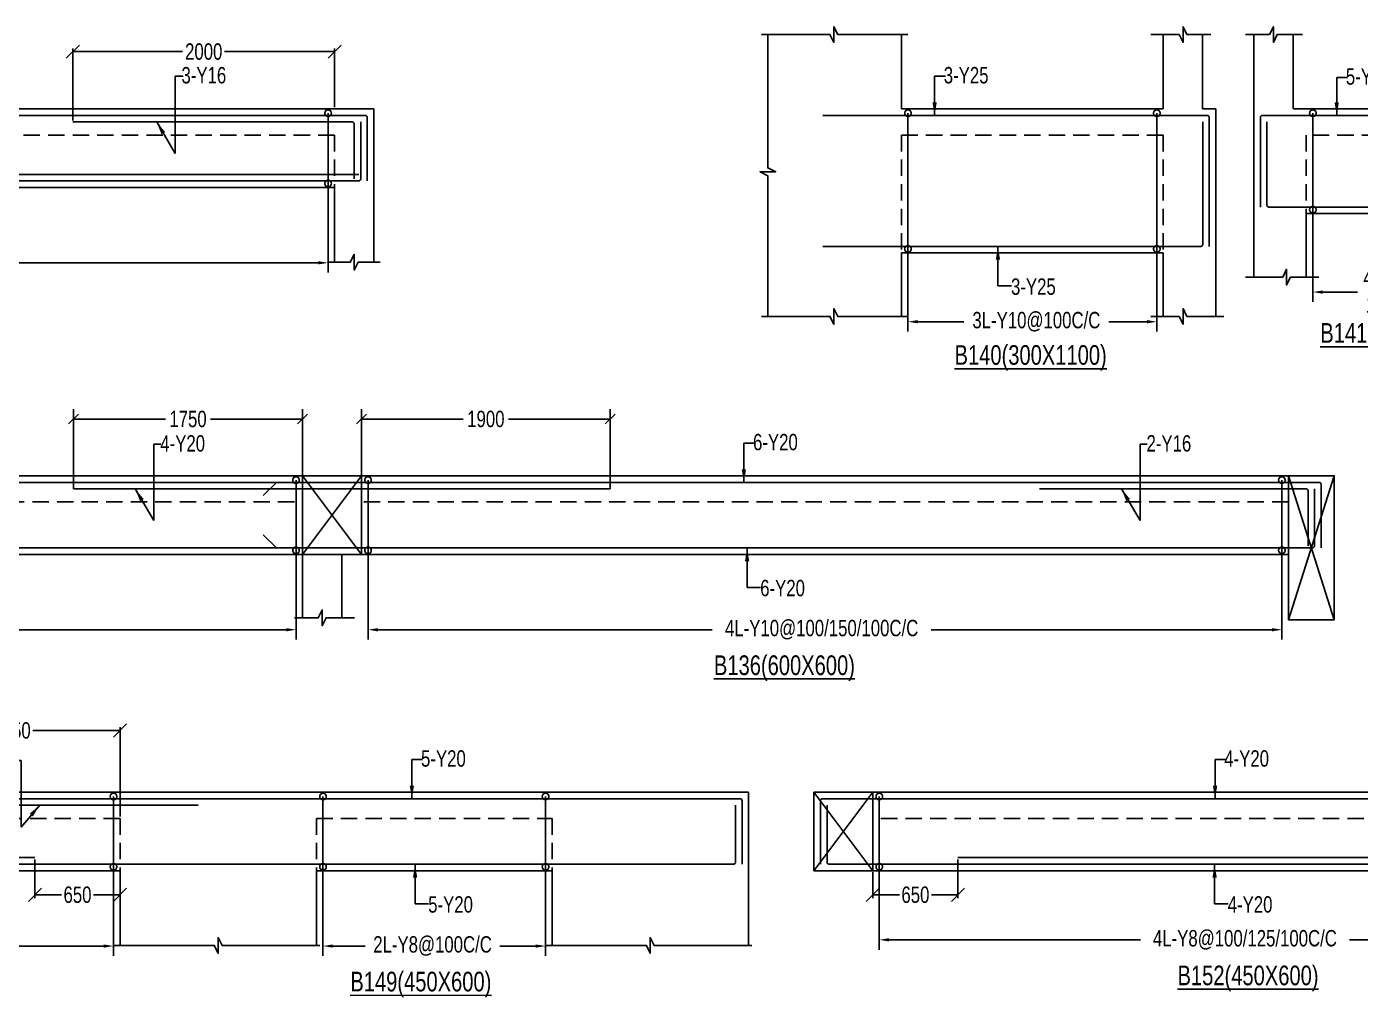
# Model space of a CAD drawing. Header units: millimetres. Extents: x 31347440 to 31744305, y -21457036 to -21063618.
# Drawn here: x 31660959 to 31671145, y -21179447 to -21172033 of the extents above; entities that cross this region are included whole.
import ezdxf

# ---------------------------------------------------------------- set-up
doc = ezdxf.new("R2010")
doc.units = ezdxf.units.MM
doc.header["$LTSCALE"] = 1000
doc.header["$MEASUREMENT"] = 0
doc.header["$PDMODE"] = 3
for name, pattern in [('CONTINOUS', [0]), ('CONTINU', [0]), ('HIDDEN', [0.375, 0.25, -0.125])]:
    doc.linetypes.add(name, pattern=pattern)
for name, color, linetype in [('-S-ARROW', 253, 'Continuous'), ('-S-MISC', 8, 'Continuous'), ('-S-STIRRUPS DIM', 6, 'Continuous'), ('-S-STIRUP', 11, 'Continuous'), ('-STR-BEAM', 7, 'CONTINU'), ('-STR-COLUMN', 5, 'HIDDEN'), ('-STR-REINF', 3, 'Continuous'), ('-STR-RF-DIM', 8, 'CONTINOUS'), ('-STR-TEXT', 6, 'Continuous'), ('SEC TEXT', 9, 'Continuous'), ('SLAB LINE', 254, 'HIDDEN')]:
    doc.layers.add(name, color=color, linetype=linetype)
doc.styles.add('BEAM-LS', font='romans.shx', dxfattribs={"width": 0.8})
doc.styles.add('SOBHA', font='swisscl.ttf')
doc.styles.add('sobha.sed', font='swisscl.ttf')
doc.dimstyles.new('S-50', dxfattribs={"dimscale": 50, "dimtxt": 2.5, "dimasz": 2, "dimexe": 0.5, "dimexo": 0.25, "dimgap": 0.25, "dimtad": 0, "dimdec": 0, "dimrnd": 0.0005, "dimzin": 0, "dimdsep": 46, "dimtxsty": 'sobha.sed', "dimblk": 'OBLIQUE', "dimcen": 0.09, "dimclrd": 8, "dimclre": 8, "dimclrt": 6, "dimadec": 0, "dimazin": 0, "dimtfac": 1, "dimtdec": 0, "dimtofl": 0, "dimtmove": 2, "dimatfit": 3, "dimfxl": 0.18, "dimtolj": 1, "dimtzin": 0, "dimlwd": -1, "dimlwe": -1, "dimarcsym": 0})
doc.dimstyles.new('S-DIM50', dxfattribs={"dimscale": 50, "dimtxt": 2.5, "dimasz": 1.5, "dimexe": 1.5, "dimexo": 1, "dimgap": 0.5, "dimtad": 0, "dimdec": 0, "dimzin": 0, "dimdsep": 46, "dimtxsty": 'SOBHA', "dimcen": 0.09, "dimclrd": 256, "dimclre": 256, "dimclrt": 6, "dimadec": 5, "dimazin": 0, "dimtfac": 1, "dimtdec": 0, "dimtofl": 0, "dimtmove": 0, "dimatfit": 3, "dimfxl": 0.18, "dimtolj": 1, "dimtzin": 0, "dimlwd": -1, "dimlwe": -1, "dimarcsym": 0})
doc.dimstyles.new('STIRUP', dxfattribs={"dimscale": 50, "dimtxt": 2.5, "dimasz": 2.2, "dimexe": 0, "dimexo": 0, "dimgap": 0.5, "dimtad": 0, "dimdec": 0, "dimzin": 0, "dimdsep": 46, "dimtxsty": 'BEAM-LS', "dimblk": 'DOTSMALL', "dimcen": 0.09, "dimclrd": 256, "dimclre": 256, "dimclrt": 256, "dimadec": 5, "dimazin": 0, "dimtfac": 1, "dimtdec": 0, "dimtofl": 0, "dimtmove": 0, "dimatfit": 3, "dimldrblk": 'DOTSMALL', "dimfxl": 0, "dimfxlon": 1, "dimtolj": 1, "dimtzin": 0, "dimlwd": -1, "dimlwe": -1, "dimarcsym": 0})

# ---------------------------------------------------------------- blocks, each defined once
blk = doc.blocks.new('*D176')
at = {"layer": '-STR-RF-DIM', "transparency": 16777216}
for p, q in [((31655860, -21173231), (31655860, -21173912)), ((31663261, -21173231), (31663261, -21173912)), ((31655935, -21173837), (31658674, -21173837)), ((31663186, -21173837), (31660348, -21173837))]:
    blk.add_line(p, q, dxfattribs=at)
for points in [[(31655935, -21173824), (31655935, -21173849), (31655860, -21173837)], [(31663186, -21173824), (31663186, -21173849), (31663261, -21173837)]]:
    blk.add_solid(points, dxfattribs=at)
at = {"layer": 'Defpoints', "color": 0, "transparency": 16777216}
for p in [(31655860, -21173231, 0), (31663261, -21173231, 0), (31663261, -21173837)]:
    blk.add_point(p, dxfattribs=at)
at = {"layer": '-STR-RF-DIM', "color": 6, "transparency": 16777216, "insert": (31659511, -21173837), "char_height": 125, "attachment_point": 5, "style": 'SOBHA'}
blk.add_mtext('\\A1;4L-Y10@100/125/100C/C', dxfattribs=at)
blk = doc.blocks.new('_DotSmall')
at = {"color": 0, "linetype": 'ByBlock', "const_width": 0.5}
blk.add_lwpolyline([(-0.0625, 0, 1), (0.0625, 0, 1)], format="xyb", close=True, dxfattribs=at)
blk = doc.blocks.new('*D178')
at = {"layer": '-S-STIRUP', "ltscale": 100, "transparency": 16777216}
blk.add_line((31663261, -21173231), (31663261, -21172694), dxfattribs=at)
at = {"layer": 'Defpoints', "color": 0, "linetype": 'CONTINU', "ltscale": 100, "transparency": 16777216}
for p in [(31663261, -21172694), (31663261, -21172694), (31663261, -21173231, 0)]:
    blk.add_point(p, dxfattribs=at)
at = {"layer": '-S-STIRUP', "linetype": 'CONTINU', "ltscale": 100, "transparency": 16777216, "xscale": 100, "yscale": 100, "zscale": 100}
for p, rotation in [((31663261, -21172694), 90), ((31663261, -21173231), 270)]:
    blk.add_blockref('_DotSmall', p, dxfattribs=dict(at, rotation=rotation))
blk = doc.blocks.new('*D188')
at = {"layer": '-STR-RF-DIM', "transparency": 16777216}
for p, q in [((31657116, -21176033), (31657116, -21176714)), ((31663016, -21176033), (31663016, -21176714)), ((31657191, -21176639), (31659760, -21176639)), ((31662941, -21176639), (31660790, -21176639))]:
    blk.add_line(p, q, dxfattribs=at)
for points in [[(31657191, -21176627), (31657191, -21176652), (31657116, -21176639)], [(31662941, -21176627), (31662941, -21176652), (31663016, -21176639)]]:
    blk.add_solid(points, dxfattribs=at)
at = {"layer": 'Defpoints', "color": 0, "transparency": 16777216}
for p in [(31657116, -21176033, 0), (31663016, -21176033, 0), (31663016, -21176639)]:
    blk.add_point(p, dxfattribs=at)
at = {"layer": '-STR-RF-DIM', "color": 6, "transparency": 16777216, "insert": (31660275, -21176639), "char_height": 125, "attachment_point": 5, "style": 'SOBHA'}
blk.add_mtext('\\A1;4L-Y8@100C/C', dxfattribs=at)
blk = doc.blocks.new('*D190')
at = {"layer": '-S-STIRUP', "ltscale": 100, "transparency": 16777216}
blk.add_line((31663016, -21176033), (31663016, -21175496), dxfattribs=at)
at = {"layer": 'Defpoints', "color": 0, "linetype": 'CONTINU', "ltscale": 100, "transparency": 16777216}
for p in [(31663016, -21175496), (31663016, -21175496), (31663016, -21176033, 0)]:
    blk.add_point(p, dxfattribs=at)
at = {"layer": '-S-STIRUP', "linetype": 'CONTINU', "ltscale": 100, "transparency": 16777216, "xscale": 100, "yscale": 100, "zscale": 100}
for p, rotation in [((31663016, -21175496), 90), ((31663016, -21176033), 270)]:
    blk.add_blockref('_DotSmall', p, dxfattribs=dict(at, rotation=rotation))
blk = doc.blocks.new('*D191')
at = {"layer": '-STR-RF-DIM', "transparency": 16777216}
for p, q in [((31663566, -21176033), (31663566, -21176714)), ((31670546, -21176033), (31670546, -21176714)), ((31663641, -21176639), (31666194, -21176639)), ((31670471, -21176639), (31667868, -21176639))]:
    blk.add_line(p, q, dxfattribs=at)
for points in [[(31663641, -21176627), (31663641, -21176652), (31663566, -21176639)], [(31670471, -21176627), (31670471, -21176652), (31670546, -21176639)]]:
    blk.add_solid(points, dxfattribs=at)
at = {"layer": 'Defpoints', "color": 0, "transparency": 16777216}
for p in [(31663566, -21176033, 0), (31670546, -21176033, 0), (31670546, -21176639)]:
    blk.add_point(p, dxfattribs=at)
at = {"layer": '-STR-RF-DIM', "color": 6, "transparency": 16777216, "insert": (31667031, -21176639), "char_height": 125, "attachment_point": 5, "style": 'SOBHA'}
blk.add_mtext('\\A1;4L-Y10@100/150/100C/C', dxfattribs=at)
blk = doc.blocks.new('*D192')
at = {"layer": '-S-STIRUP', "ltscale": 100, "transparency": 16777216}
blk.add_line((31663566, -21176033), (31663566, -21175496), dxfattribs=at)
at = {"layer": 'Defpoints', "color": 0, "linetype": 'CONTINU', "ltscale": 100, "transparency": 16777216}
for p in [(31663566, -21175496), (31663566, -21175496), (31663566, -21176033, 0)]:
    blk.add_point(p, dxfattribs=at)
at = {"layer": '-S-STIRUP', "linetype": 'CONTINU', "ltscale": 100, "transparency": 16777216, "xscale": 100, "yscale": 100, "zscale": 100}
for p, rotation in [((31663566, -21175496), 90), ((31663566, -21176033), 270)]:
    blk.add_blockref('_DotSmall', p, dxfattribs=dict(at, rotation=rotation))
blk = doc.blocks.new('_OBLIQUE')
at = {"color": 0, "linetype": 'ByBlock'}
blk.add_line((-0.5, -0.5), (0.5, 0.5), dxfattribs=at)
blk = doc.blocks.new('*D193')
at = {"layer": '-S-STIRUP', "ltscale": 100, "transparency": 16777216}
blk.add_line((31670546, -21176033), (31670546, -21175496), dxfattribs=at)
at = {"layer": 'Defpoints', "color": 0, "linetype": 'CONTINU', "ltscale": 100, "transparency": 16777216}
for p in [(31670546, -21175496), (31670546, -21175496), (31670546, -21176033, 0)]:
    blk.add_point(p, dxfattribs=at)
at = {"layer": '-S-STIRUP', "linetype": 'CONTINU', "ltscale": 100, "transparency": 16777216, "xscale": 100, "yscale": 100, "zscale": 100}
for p, rotation in [((31670546, -21175496), 90), ((31670546, -21176033), 270)]:
    blk.add_blockref('_DotSmall', p, dxfattribs=dict(at, rotation=rotation))
blk = doc.blocks.new('*D203')
at = {"layer": '-STR-RF-DIM', "transparency": 16777216}
for p, q in [((31669591, -21173674), (31669591, -21174362)), ((31667690, -21173731), (31667690, -21174362)), ((31667765, -21174287), (31668117, -21174287)), ((31669516, -21174287), (31669224, -21174287))]:
    blk.add_line(p, q, dxfattribs=at)
for points in [[(31667765, -21174274), (31667765, -21174299), (31667690, -21174287)], [(31669516, -21174274), (31669516, -21174299), (31669591, -21174287)]]:
    blk.add_solid(points, dxfattribs=at)
at = {"layer": 'Defpoints', "color": 0, "transparency": 16777216}
for p in [(31669591, -21173674, 178587), (31667690, -21173731, 178587), (31667690, -21174287)]:
    blk.add_point(p, dxfattribs=at)
at = {"layer": '-STR-RF-DIM', "color": 6, "transparency": 16777216, "insert": (31668671, -21174287), "char_height": 125, "attachment_point": 5, "style": 'SOBHA'}
blk.add_mtext('\\A1;3L-Y10@100C/C', dxfattribs=at)
blk = doc.blocks.new('*D204')
at = {"layer": '-S-STIRUP', "ltscale": 100, "transparency": 16777216}
blk.add_line((31669591, -21173731), (31669591, -21172694), dxfattribs=at)
at = {"layer": 'Defpoints', "color": 0, "linetype": 'CONTINU', "ltscale": 100, "transparency": 16777216}
for p in [(31669591, -21172694), (31669591, -21172694), (31669591, -21173731)]:
    blk.add_point(p, dxfattribs=at)
at = {"layer": '-S-STIRUP', "linetype": 'CONTINU', "ltscale": 100, "transparency": 16777216, "xscale": 100, "yscale": 100, "zscale": 100}
for p, rotation in [((31669591, -21172694), 90), ((31669591, -21173731), 270)]:
    blk.add_blockref('_DotSmall', p, dxfattribs=dict(at, rotation=rotation))
blk = doc.blocks.new('*D205')
at = {"layer": '-S-STIRUP', "ltscale": 100, "transparency": 16777216}
blk.add_line((31667690, -21173731), (31667690, -21172694), dxfattribs=at)
at = {"layer": 'Defpoints', "color": 0, "linetype": 'CONTINU', "ltscale": 100, "transparency": 16777216}
for p in [(31667690, -21172694), (31667690, -21172694), (31667690, -21173731)]:
    blk.add_point(p, dxfattribs=at)
at = {"layer": '-S-STIRUP', "linetype": 'CONTINU', "ltscale": 100, "transparency": 16777216, "xscale": 100, "yscale": 100, "zscale": 100}
for p, rotation in [((31667690, -21172694), 90), ((31667690, -21173731), 270)]:
    blk.add_blockref('_DotSmall', p, dxfattribs=dict(at, rotation=rotation))
blk = doc.blocks.new('*D206')
at = {"layer": '-STR-RF-DIM', "transparency": 16777216}
for p, q in [((31670783, -21173374), (31670783, -21174135)), ((31671983, -21173431), (31671983, -21174135)), ((31670858, -21174060), (31671123, -21174060)), ((31671908, -21174060), (31671688, -21174060))]:
    blk.add_line(p, q, dxfattribs=at)
for points in [[(31670858, -21174048), (31670858, -21174073), (31670783, -21174060)], [(31671908, -21174048), (31671908, -21174073), (31671983, -21174060)]]:
    blk.add_solid(points, dxfattribs=at)
at = {"layer": 'Defpoints', "color": 0, "transparency": 16777216}
for p in [(31670783, -21173374, 178587), (31671983, -21173431, 178587), (31671983, -21174060)]:
    blk.add_point(p, dxfattribs=at)
at = {"layer": '-STR-RF-DIM', "color": 6, "transparency": 16777216, "char_height": 125, "attachment_point": 5, "style": 'SOBHA'}
for s, insert in [('\\A1;4L-Y8@', (31671405, -21173961)), ('\\A1;100C/C', (31671405, -21174157))]:
    blk.add_mtext(s, dxfattribs=dict(at, insert=insert))
blk = doc.blocks.new('*D207')
at = {"layer": '-S-STIRUP', "ltscale": 100, "transparency": 16777216}
blk.add_line((31670783, -21173431), (31670783, -21172694), dxfattribs=at)
at = {"layer": 'Defpoints', "color": 0, "linetype": 'CONTINU', "ltscale": 100, "transparency": 16777216}
for p in [(31670783, -21172694), (31670783, -21172694), (31670783, -21173431)]:
    blk.add_point(p, dxfattribs=at)
at = {"layer": '-S-STIRUP', "linetype": 'CONTINU', "ltscale": 100, "transparency": 16777216, "xscale": 100, "yscale": 100, "zscale": 100}
for p, rotation in [((31670783, -21172694), 90), ((31670783, -21173431), 270)]:
    blk.add_blockref('_DotSmall', p, dxfattribs=dict(at, rotation=rotation))
blk = doc.blocks.new('*D219')
at = {"layer": '-STR-RF-DIM', "transparency": 16777216}
for p, q in [((31663222, -21178450), (31663222, -21179130)), ((31664922, -21178450), (31664922, -21179130)), ((31663297, -21179055), (31663545, -21179055)), ((31664847, -21179055), (31664573, -21179055))]:
    blk.add_line(p, q, dxfattribs=at)
for points in [[(31663297, -21179043), (31663297, -21179068), (31663222, -21179055)], [(31664847, -21179043), (31664847, -21179068), (31664922, -21179055)]]:
    blk.add_solid(points, dxfattribs=at)
at = {"layer": 'Defpoints', "color": 0, "transparency": 16777216}
for p in [(31663222, -21178450, 0), (31664922, -21178450, 0), (31664922, -21179055)]:
    blk.add_point(p, dxfattribs=at)
at = {"layer": '-STR-RF-DIM', "color": 6, "transparency": 16777216, "insert": (31664059, -21179055), "char_height": 125, "attachment_point": 5, "style": 'SOBHA'}
blk.add_mtext('\\A1;2L-Y8@100C/C', dxfattribs=at)
blk = doc.blocks.new('*D220')
at = {"layer": '-S-STIRUP', "ltscale": 100, "transparency": 16777216}
blk.add_line((31663222, -21178450), (31663222, -21177913), dxfattribs=at)
at = {"layer": 'Defpoints', "color": 0, "linetype": 'CONTINU', "ltscale": 100, "transparency": 16777216}
for p in [(31663222, -21177913), (31663222, -21177913), (31663222, -21178450, 0)]:
    blk.add_point(p, dxfattribs=at)
at = {"layer": '-S-STIRUP', "linetype": 'CONTINU', "ltscale": 100, "transparency": 16777216, "xscale": 100, "yscale": 100, "zscale": 100}
for p, rotation in [((31663222, -21177913), 90), ((31663222, -21178450), 270)]:
    blk.add_blockref('_DotSmall', p, dxfattribs=dict(at, rotation=rotation))
blk = doc.blocks.new('*D221')
at = {"layer": '-S-STIRUP', "ltscale": 100, "transparency": 16777216}
blk.add_line((31664922, -21178450), (31664922, -21177913), dxfattribs=at)
at = {"layer": 'Defpoints', "color": 0, "linetype": 'CONTINU', "ltscale": 100, "transparency": 16777216}
for p in [(31664922, -21177913), (31664922, -21177913), (31664922, -21178450)]:
    blk.add_point(p, dxfattribs=at)
at = {"layer": '-S-STIRUP', "linetype": 'CONTINU', "ltscale": 100, "transparency": 16777216, "xscale": 100, "yscale": 100, "zscale": 100}
for p, rotation in [((31664922, -21177913), 90), ((31664922, -21178450), 270)]:
    blk.add_blockref('_DotSmall', p, dxfattribs=dict(at, rotation=rotation))
blk = doc.blocks.new('*D222')
at = {"layer": '-S-STIRUP', "ltscale": 100, "transparency": 16777216}
blk.add_line((31661622, -21178450), (31661622, -21177913), dxfattribs=at)
at = {"layer": 'Defpoints', "color": 0, "linetype": 'CONTINU', "ltscale": 100, "transparency": 16777216}
for p in [(31661622, -21177913), (31661622, -21177913), (31661622, -21178450, 0)]:
    blk.add_point(p, dxfattribs=at)
at = {"layer": '-S-STIRUP', "linetype": 'CONTINU', "ltscale": 100, "transparency": 16777216, "xscale": 100, "yscale": 100, "zscale": 100}
for p, rotation in [((31661622, -21177913), 90), ((31661622, -21178450), 270)]:
    blk.add_blockref('_DotSmall', p, dxfattribs=dict(at, rotation=rotation))
blk = doc.blocks.new('*D224')
at = {"layer": '-STR-RF-DIM', "transparency": 16777216}
for p, q in [((31655525, -21178450), (31655525, -21179130)), ((31661622, -21178450), (31661622, -21179130)), ((31655600, -21179055), (31658128, -21179055)), ((31661547, -21179055), (31659800, -21179055))]:
    blk.add_line(p, q, dxfattribs=at)
for points in [[(31655600, -21179043), (31655600, -21179068), (31655525, -21179055)], [(31661547, -21179043), (31661547, -21179068), (31661622, -21179055)]]:
    blk.add_solid(points, dxfattribs=at)
at = {"layer": 'Defpoints', "color": 0, "transparency": 16777216}
for p in [(31655525, -21178450, 178587), (31661622, -21178450, 0), (31661622, -21179055)]:
    blk.add_point(p, dxfattribs=at)
at = {"layer": '-STR-RF-DIM', "color": 6, "transparency": 16777216, "insert": (31658964, -21179055), "char_height": 125, "attachment_point": 5, "style": 'SOBHA'}
blk.add_mtext('\\A1;3L-Y10@100/125/100C/C', dxfattribs=at)
blk = doc.blocks.new('*D234')
at = {"layer": '-STR-RF-DIM', "transparency": 16777216}
for p, q in [((31667471, -21178393), (31667471, -21179083)), ((31673372, -21178450), (31673372, -21179083)), ((31667546, -21179008), (31669466, -21179008)), ((31673297, -21179008), (31671062, -21179008))]:
    blk.add_line(p, q, dxfattribs=at)
for points in [[(31667546, -21178995), (31667546, -21179020), (31667471, -21179008)], [(31673297, -21178995), (31673297, -21179020), (31673372, -21179008)]]:
    blk.add_solid(points, dxfattribs=at)
at = {"layer": 'Defpoints', "color": 0, "transparency": 16777216}
for p in [(31667471, -21178393, 178587), (31673372, -21178450, 178587), (31673372, -21179008)]:
    blk.add_point(p, dxfattribs=at)
at = {"layer": '-STR-RF-DIM', "color": 6, "transparency": 16777216, "insert": (31670264, -21179008), "char_height": 125, "attachment_point": 5, "style": 'SOBHA'}
blk.add_mtext('\\A1;4L-Y8@100/125/100C/C', dxfattribs=at)
blk = doc.blocks.new('*D235')
at = {"layer": '-S-STIRUP', "ltscale": 100, "transparency": 16777216}
blk.add_line((31667471, -21178450), (31667471, -21177913), dxfattribs=at)
at = {"layer": 'Defpoints', "color": 0, "linetype": 'CONTINU', "ltscale": 100, "transparency": 16777216}
for p in [(31667471, -21177913), (31667471, -21177913), (31667471, -21178450)]:
    blk.add_point(p, dxfattribs=at)
at = {"layer": '-S-STIRUP', "linetype": 'CONTINU', "ltscale": 100, "transparency": 16777216, "xscale": 100, "yscale": 100, "zscale": 100}
for p, rotation in [((31667471, -21177913), 90), ((31667471, -21178450), 270)]:
    blk.add_blockref('_DotSmall', p, dxfattribs=dict(at, rotation=rotation))
blk = doc.blocks.new('*D339')
at = {"color": 8, "transparency": 16777216}
for p, q in [((31661311, -21172749), (31661311, -21172199)), ((31661311, -21172224), (31662150, -21172224)), ((31663311, -21172224), (31662471, -21172224)), ((31663311, -21172649), (31663311, -21172199))]:
    blk.add_line(p, q, dxfattribs=at)
at = {"layer": 'Defpoints', "color": 0, "transparency": 16777216}
for p in [(31663311, -21172224), (31661311, -21172761, 0), (31663311, -21172661, 0)]:
    blk.add_point(p, dxfattribs=at)
at = {"color": 8, "transparency": 16777216, "xscale": 100, "yscale": 100, "zscale": 100, "rotation": 180}
blk.add_blockref('_OBLIQUE', (31661311, -21172224), dxfattribs=at)
at = {"color": 8, "transparency": 16777216, "xscale": 100, "yscale": 100, "zscale": 100}
blk.add_blockref('_OBLIQUE', (31663311, -21172224), dxfattribs=at)
at = {"color": 6, "transparency": 16777216, "insert": (31662311, -21172224), "char_height": 125, "attachment_point": 5, "style": 'sobha.sed'}
blk.add_mtext('\\A1;2000', dxfattribs=at)
blk = doc.blocks.new('*D344')
at = {"layer": '-S-STIRRUPS DIM', "color": 251, "transparency": 16777216}
for p, q in [((31661316, -21175563), (31661316, -21174955)), ((31663066, -21175463), (31663066, -21174955))]:
    blk.add_line(p, q, dxfattribs=at)
at = {"layer": '-S-STIRRUPS DIM', "color": 8, "transparency": 16777216}
for p, q in [((31661316, -21175030), (31662019, -21175030)), ((31663066, -21175030), (31662363, -21175030))]:
    blk.add_line(p, q, dxfattribs=at)
at = {"layer": 'Defpoints', "color": 0, "transparency": 16777216}
for p in [(31663066, -21175030), (31663066, -21175463, 0), (31661316, -21175563, 0)]:
    blk.add_point(p, dxfattribs=at)
at = {"layer": '-S-STIRRUPS DIM', "color": 8, "transparency": 16777216, "xscale": 75, "yscale": 75, "zscale": 75, "rotation": 180}
blk.add_blockref('_OBLIQUE', (31661316, -21175030), dxfattribs=at)
at = {"layer": '-S-STIRRUPS DIM', "color": 8, "transparency": 16777216, "xscale": 75, "yscale": 75, "zscale": 75}
blk.add_blockref('_OBLIQUE', (31663066, -21175030), dxfattribs=at)
at = {"layer": '-S-STIRRUPS DIM', "color": 6, "transparency": 16777216, "insert": (31662191, -21175030), "char_height": 125, "attachment_point": 5, "style": 'sobha.sed'}
blk.add_mtext('\\A1;1750', dxfattribs=at)
blk = doc.blocks.new('*D345')
at = {"layer": '-S-STIRRUPS DIM', "color": 251, "transparency": 16777216}
for p, q in [((31663516, -21175463), (31663516, -21174955)), ((31665416, -21175563), (31665416, -21174955))]:
    blk.add_line(p, q, dxfattribs=at)
at = {"layer": '-S-STIRRUPS DIM', "color": 8, "transparency": 16777216}
for p, q in [((31663516, -21175030), (31664294, -21175030)), ((31665416, -21175030), (31664638, -21175030))]:
    blk.add_line(p, q, dxfattribs=at)
at = {"layer": 'Defpoints', "color": 0, "transparency": 16777216}
for p in [(31663516, -21175030), (31663516, -21175463, 0), (31665416, -21175563, 0)]:
    blk.add_point(p, dxfattribs=at)
at = {"layer": '-S-STIRRUPS DIM', "color": 8, "transparency": 16777216, "xscale": 75, "yscale": 75, "zscale": 75, "rotation": 180}
blk.add_blockref('_OBLIQUE', (31663516, -21175030), dxfattribs=at)
at = {"layer": '-S-STIRRUPS DIM', "color": 8, "transparency": 16777216, "xscale": 75, "yscale": 75, "zscale": 75}
blk.add_blockref('_OBLIQUE', (31665416, -21175030), dxfattribs=at)
at = {"layer": '-S-STIRRUPS DIM', "color": 6, "transparency": 16777216, "insert": (31664466, -21175030), "char_height": 125, "attachment_point": 5, "style": 'sobha.sed'}
blk.add_mtext('\\A1;1900', dxfattribs=at)
blk = doc.blocks.new('*D540')
at = {"color": 8, "transparency": 16777216}
for p, q in [((31660022, -21177967), (31660022, -21177384)), ((31660022, -21177409), (31660687, -21177409)), ((31661672, -21177409), (31661006, -21177409)), ((31661672, -21178067), (31661672, -21177384))]:
    blk.add_line(p, q, dxfattribs=at)
at = {"layer": 'Defpoints', "color": 0, "transparency": 16777216}
for p in [(31661672, -21177409), (31660022, -21177980, 0), (31661672, -21178080, 0)]:
    blk.add_point(p, dxfattribs=at)
at = {"color": 8, "transparency": 16777216, "xscale": 100, "yscale": 100, "zscale": 100, "rotation": 180}
blk.add_blockref('_OBLIQUE', (31660022, -21177409), dxfattribs=at)
at = {"color": 8, "transparency": 16777216, "xscale": 100, "yscale": 100, "zscale": 100}
blk.add_blockref('_OBLIQUE', (31661672, -21177409), dxfattribs=at)
at = {"color": 6, "transparency": 16777216, "insert": (31660847, -21177409), "char_height": 125, "attachment_point": 5, "style": 'sobha.sed'}
blk.add_mtext('\\A1;1650', dxfattribs=at)
blk = doc.blocks.new('*D542')
at = {"color": 8, "transparency": 16777216}
for p, q in [((31661022, -21178395), (31661022, -21178689)), ((31661672, -21178492), (31661672, -21178689)), ((31661022, -21178664), (31661225, -21178664)), ((31661672, -21178664), (31661469, -21178664))]:
    blk.add_line(p, q, dxfattribs=at)
at = {"layer": 'Defpoints', "color": 0, "transparency": 16777216}
for p in [(31661022, -21178383, 0), (31661672, -21178480), (31661672, -21178664)]:
    blk.add_point(p, dxfattribs=at)
at = {"color": 8, "transparency": 16777216, "xscale": 100, "yscale": 100, "zscale": 100, "rotation": 180}
blk.add_blockref('_OBLIQUE', (31661022, -21178664), dxfattribs=at)
at = {"color": 8, "transparency": 16777216, "xscale": 100, "yscale": 100, "zscale": 100}
blk.add_blockref('_OBLIQUE', (31661672, -21178664), dxfattribs=at)
at = {"color": 6, "transparency": 16777216, "insert": (31661347, -21178664), "char_height": 125, "attachment_point": 5, "style": 'sobha.sed'}
blk.add_mtext('\\A1;650', dxfattribs=at)
blk = doc.blocks.new('*D543')
at = {"color": 8, "transparency": 16777216}
for p, q in [((31668072, -21178395), (31668072, -21178689)), ((31667422, -21178492), (31667422, -21178689)), ((31667422, -21178664), (31667625, -21178664)), ((31668072, -21178664), (31667869, -21178664))]:
    blk.add_line(p, q, dxfattribs=at)
at = {"layer": 'Defpoints', "color": 0, "transparency": 16777216}
for p in [(31668072, -21178383, 0), (31667422, -21178480), (31667422, -21178664)]:
    blk.add_point(p, dxfattribs=at)
at = {"color": 8, "transparency": 16777216, "xscale": 100, "yscale": 100, "zscale": 100, "rotation": 180}
blk.add_blockref('_OBLIQUE', (31667422, -21178664), dxfattribs=at)
at = {"color": 8, "transparency": 16777216, "xscale": 100, "yscale": 100, "zscale": 100}
blk.add_blockref('_OBLIQUE', (31668072, -21178664), dxfattribs=at)
at = {"color": 6, "transparency": 16777216, "insert": (31667747, -21178664), "char_height": 125, "attachment_point": 5, "style": 'sobha.sed'}
blk.add_mtext('\\A1;650', dxfattribs=at)

msp = doc.modelspace()

# ---------------------------------------------------------------- linework, layer by layer
at = {"layer": '-S-MISC', "linetype": 'ByBlock', "ltscale": 1000, "elevation": 0}
for points in [[(31667690.4, -21172092.9), (31667154.2, -21172092.9), (31667124.3, -21172033.2), (31667124.3, -21172153.4), (31667094.4, -21172092.9), (31666570.5, -21172093.1)], [(31670003.7, -21172092.9), (31669821, -21172092.9), (31669791.1, -21172033.2), (31669791.1, -21172153.4), (31669761.3, -21172092.9), (31669544.6, -21172092.9)], [(31670268.8, -21172092.9), (31670451.5, -21172092.9), (31670481.4, -21172033.2), (31670481.4, -21172153.4), (31670511.3, -21172092.9), (31670702.9, -21172092.9)], [(31666620.5, -21174245.6), (31666619.8, -21173171.8), (31666560.1, -21173141.9), (31666680.3, -21173141.9), (31666619.8, -21173112.1), (31666620.3, -21172092.9)], [(31663260.6, -21173832), (31663430.3, -21173832), (31663460.2, -21173772.3), (31663460.2, -21173892.5), (31663490, -21173832), (31663660, -21173832)], [(31670269.5, -21173945.6), (31670552.2, -21173945.6), (31670582.1, -21173886), (31670582.1, -21174006.1), (31670612, -21173945.6), (31670828.6, -21173945.6)], [(31667688.9, -21174245.6), (31667154.2, -21174245.6), (31667124.3, -21174186), (31667124.3, -21174306.1), (31667094.4, -21174245.6), (31666570.5, -21174245.9)], [(31670103.7, -21174245.6), (31669821, -21174245.6), (31669791.1, -21174186), (31669791.1, -21174306.1), (31669761.3, -21174245.6), (31669544.6, -21174245.6)], [(31663003.3, -21176548), (31663186, -21176548), (31663215.9, -21176488.4), (31663215.9, -21176608.5), (31663245.7, -21176548), (31663461.7, -21176548)], [(31663198.5, -21179050.8), (31662451.6, -21179050.1), (31662421.7, -21178990.4), (31662421.7, -21179110.6), (31662391.9, -21179050.1), (31661624.6, -21179050.8)], [(31666498.5, -21179050.8), (31665751.6, -21179050.1), (31665721.7, -21178990.4), (31665721.7, -21179110.6), (31665691.9, -21179050.1), (31664924.6, -21179050.8)]]:
    msp.add_lwpolyline(points, dxfattribs=at)
at = {"layer": '-STR-BEAM'}
for p, q in [((31663610.5, -21172661.1, 0), (31649359.9, -21172661.1, 0)), ((31669640.4, -21172661.1, 0), (31667640.4, -21172661.1, 0)), ((31670632.1, -21172661.1, 0), (31672032.1, -21172661.1, 0)), ((31645248.8, -21175463.5, 0), (31663065.8, -21175463.5, 0)), ((31670895.9, -21175463.5, 0), (31657065.8, -21175463.5, 0)), ((31663065.8, -21176063.5, 0), (31663515.7, -21175463.5, 0)), ((31663065.8, -21175463.5, 0), (31663515.7, -21176063.5, 0)), ((31670595.9, -21176563.5, 0), (31670945.9, -21175463.5, 0)), ((31670595.9, -21175463.5, 0), (31670945.9, -21176563.5, 0)), ((31655474.7, -21177879.9, 0), (31666471.7, -21177879.9, 0)), ((31666971.6, -21178479.9, 0), (31667421.6, -21177879.9, 0)), ((31666971.6, -21177879.9, 0), (31667421.6, -21178479.9, 0)), ((31667421.6, -21177879.9, 0), (31673421.6, -21177879.9, 0))]:
    msp.add_line(p, q, dxfattribs=at)
at = {"layer": '-STR-BEAM', "elevation": 0}
for points in [[(31655660, -21173261.1), (31663310.5, -21173261.1)], [(31672032.1, -21173461.1), (31670732.8, -21173461.1)], [(31667640.4, -21173761.1), (31669640.4, -21173761.1)], [(31663065.8, -21176063.5), (31663065.8, -21175463.5), (31663515.7, -21175463.5), (31663515.7, -21176063.5), (31663065.8, -21176063.5)], [(31657065.8, -21176063.5), (31663065.8, -21176063.5)], [(31663065.8, -21176063.5), (31657065.8, -21176063.5)], [(31663365.9, -21176063.5), (31670595.9, -21176063.5)], [(31661671.7, -21178479.9), (31655474.7, -21178479.9)], [(31664971.7, -21178479.9), (31663171.7, -21178479.9)], [(31673421.6, -21178479.9), (31667421.6, -21178479.9)]]:
    msp.add_lwpolyline(points, dxfattribs=at)
for points in [[(31670595.9, -21175463.5), (31670945.9, -21175463.5), (31670945.9, -21176563.5), (31670595.9, -21176563.5)], [(31666971.6, -21177879.9), (31667421.6, -21177879.9), (31667421.6, -21178479.9), (31666971.6, -21178479.9)]]:
    msp.add_lwpolyline(points, close=True, dxfattribs=at)
at = {"layer": '-STR-COLUMN', "linetype": 'Continuous', "ltscale": 10}
for p, q in [((31667640.4, -21172661.1, 0), (31667640.4, -21172092.9, 0)), ((31669640.4, -21172661.1, 0), (31669640.4, -21172092.9, 0)), ((31669940.4, -21172092.9, 0), (31669940.4, -21172661.1, 0)), ((31670332.1, -21172092.9, 0), (31670332.1, -21172661.1, 0)), ((31670632.1, -21172661.1, 0), (31670632.1, -21172092.9, 0)), ((31663610.5, -21172661.1, 0), (31663610.5, -21173832, 0)), ((31669940.4, -21172661.1, 0), (31670041.2, -21172661.1, 0)), ((31670041.2, -21172661.1, 0), (31670041.2, -21174245.6, 0)), ((31670332.1, -21172661.1, 0), (31670332.1, -21173945.6, 0)), ((31663310.5, -21173261.1, 0), (31663310.5, -21173832, 0)), ((31670732.8, -21173461.1, 0), (31670732.8, -21173945.6, 0)), ((31667640.4, -21173761.1, 0), (31667640.4, -21174245.6, 0)), ((31669640.4, -21173761.1, 0), (31669640.4, -21174245.6, 0)), ((31663065.8, -21176063.5, 0), (31663065.8, -21176548, 0)), ((31663365.9, -21176063.5, 0), (31663365.9, -21176548, 0)), ((31666471.7, -21177879.9, 0), (31666471.7, -21179050.8, 0)), ((31661671.7, -21178479.9, 0), (31661671.7, -21179050.8, 0)), ((31663171.7, -21178479.9, 0), (31663171.7, -21179050.8, 0)), ((31664971.7, -21178479.9, 0), (31664971.7, -21179050.8, 0))]:
    msp.add_line(p, q, dxfattribs=at)
at = {"layer": '-STR-REINF', "ltscale": 10}
for p, q in [((31663545.5, -21172711.1, 0), (31644624.9, -21172711.1, 0)), ((31661310.5, -21172761.1, 0), (31663445.5, -21172761.1, 0)), ((31663510.5, -21172761.1, 0), (31663510.5, -21173196.1, 0)), ((31663560.5, -21172726.1, 0), (31663560.5, -21173211.7, 0)), ((31667040.4, -21172711.1, 0), (31669976.2, -21172711.1, 0)), ((31669941.2, -21172761.1, 0), (31669941.2, -21173696.1, 0)), ((31669991.2, -21172726.1, 0), (31669991.2, -21173711.7, 0)), ((31670382.1, -21172726.1, 0), (31670382.1, -21173411.7, 0)), ((31672267.1, -21172711.1, 0), (31670397.1, -21172711.1, 0)), ((31670432.1, -21172761.1, 0), (31670432.1, -21173396.1, 0)), ((31663460.5, -21172776.1, 0), (31663460.5, -21173196.1, 0)), ((31653709.9, -21173161.1, 0), (31663495.5, -21173161.1, 0)), ((31644674.9, -21173211.1, 0), (31663495.5, -21173211.1, 0)), ((31670447.1, -21173411.1, 0), (31672217.1, -21173411.1, 0)), ((31669926.2, -21173711.1, 0), (31667040.4, -21173711.1, 0)), ((31670830.9, -21175513.5, 0), (31644648.8, -21175513.5, 0)), ((31665415.7, -21175563.5, 0), (31661315.8, -21175563.5, 0)), ((31662765.8, -21175613.5, 0), (31662865.8, -21175513.5, 0)), ((31668695.9, -21175563.5, 0), (31670730.9, -21175563.5, 0)), ((31670745.9, -21175578.5, 0), (31670745.9, -21175998.5, 0)), ((31670795.9, -21175563.5, 0), (31670795.9, -21175998.5, 0)), ((31670845.9, -21175528.5, 0), (31670845.9, -21176014.1, 0)), ((31662765.8, -21175913.5, 0), (31662865.8, -21176013.5, 0)), ((31644648.8, -21176013.5, 0), (31670780.9, -21176013.5, 0)), ((31666408.4, -21177929.9, 0), (31654874.7, -21177929.9, 0)), ((31666423.4, -21177944.9, 0), (31666423.4, -21178430.6, 0)), ((31667021.9, -21177944.9, 0), (31667021.9, -21178430.6, 0)), ((31673883.6, -21177929.9, 0), (31667036.9, -21177929.9, 0)), ((31662267.5, -21177979.9, 0), (31660021.7, -21177979.9, 0)), ((31666373.4, -21177979.9, 0), (31666373.4, -21178414.9, 0)), ((31667071.9, -21177979.9, 0), (31667071.9, -21178414.9, 0)), ((31654874.7, -21178429.9, 0), (31666358.4, -21178429.9, 0)), ((31656124.7, -21178379.9, 0), (31661021.7, -21178379.9, 0)), ((31667086.9, -21178429.9, 0), (31673883.6, -21178429.9, 0)), ((31668071.6, -21178379.9, 0), (31672771.6, -21178379.9, 0))]:
    msp.add_line(p, q, dxfattribs=at)
at = {"layer": '-STR-REINF', "ltscale": 10, "extrusion": (1.84052e-09, -7.01201e-08, 1)}
msp.add_arc((31663445.5, -21172776.1, 1.5), 15, 0, 90, dxfattribs=at)
at = {"layer": '-STR-REINF', "ltscale": 10}
for centre, start, end in [((31663545.5, -21172726.1, 0), 0, 90), ((31669976.2, -21172726.1, 0), 0, 90), ((31670397.1, -21172726.1, 0), 90, 180), ((31663495.5, -21173196.1, 0), 270, 0), ((31670447.1, -21173396.1, 0), 180, 270), ((31669926.2, -21173696.1, 0), 270, 0), ((31670830.9, -21175528.5, 0), 0, 90), ((31670780.9, -21175998.5, 0), 270, 0), ((31666408.4, -21177944.9, 0), 0, 90), ((31667036.9, -21177944.9, 0), 90, 180), ((31666358.4, -21178414.9, 0), 270, 0), ((31667086.9, -21178414.9, 0), 180, 270)]:
    msp.add_arc(centre, 15, start, end, dxfattribs=at)
at = {"layer": '-STR-REINF', "ltscale": 10, "extrusion": (1.94648e-09, -7.01201e-08, 1)}
msp.add_arc((31670730.9, -21175578.5, 1.5), 15, 0, 90, dxfattribs=at)
at = {"layer": 'SLAB LINE', "color": 8, "linetype": 'HIDDEN', "ltscale": 0.5}
for p, q in [((31663310.5, -21172861.1, 0), (31655809.7, -21172861.1, 0)), ((31663310.5, -21172861.1, 0), (31663310.5, -21173261.1, 0)), ((31667640.4, -21172861.1, 0), (31669640.4, -21172861.1, 0)), ((31667640.4, -21172861.1, 0), (31667640.4, -21173761.1, 0)), ((31669640.4, -21172861.1, 0), (31669640.4, -21173761.1, 0)), ((31672032.1, -21172861.1, 0), (31670732.8, -21172861.1, 0)), ((31670732.8, -21172861.1, 0), (31670732.8, -21173461.1, 0)), ((31657065.8, -21175663.5, 0), (31663065.8, -21175663.5, 0)), ((31670595.9, -21175663.5, 0), (31663515.7, -21175663.5, 0)), ((31661671.7, -21178079.9, 0), (31655474.7, -21178079.9, 0)), ((31661671.7, -21178079.9, 0), (31661671.7, -21178479.9, 0)), ((31663171.7, -21178079.9, 0), (31664971.7, -21178079.9, 0)), ((31663171.7, -21178079.9, 0), (31663171.7, -21178479.9, 0)), ((31664971.7, -21178079.9, 0), (31664971.7, -21178479.9, 0)), ((31673421.6, -21178079.9, 0), (31667421.6, -21178079.9, 0)), ((31667421.6, -21178079.9, 0), (31667421.6, -21178479.9, 0))]:
    msp.add_line(p, q, dxfattribs=at)

# ---------------------------------------------------------------- texts
at = {"layer": '-STR-TEXT', "color": 6, "style": 'SOBHA'}
for s, p in [('3-Y16', (31662141.1, -21172466.4, 0)), ('3-Y25', (31667963.7, -21172466.2, 0)), ('5-Y20', (31671034.8, -21172476.2, 0)), ('3-Y25', (31668477.2, -21174081.1, 0)), ('4-Y20', (31661979.3, -21175278.3, 0)), ('6-Y20', (31666506.8, -21175268.6, 0)), ('2-Y16', (31669512.3, -21175278.3, 0)), ('6-Y20', (31666561.5, -21176383.5, 0)), ('5-Y20', (31663970.9, -21177685.1, 0)), ('4-Y20', (31670105.9, -21177685.1, 0)), ('5-Y20', (31664025.6, -21178799.9, 0)), ('4-Y20', (31670132.3, -21178799.9, 0))]:
    msp.add_text(s, height=125, dxfattribs=at).set_placement(p)
at = {"layer": 'SEC TEXT', "color": 4, "linetype": 'ByBlock', "style": 'sobha.sed'}
for s, rotation, p in [('%%UB141(500X500)', 359.98928, (31670839.5, -21174447.3, 0)), ('%%UB140(300X1100)', 0.01072, (31668046, -21174615.8, 0)), ('%%UB136(600X600)', 359.98928, (31666208.1, -21176985.1, 0)), ('%%UB149(450X600)', 359.98928, (31663430.9, -21179401.5, 0)), ('%%UB152(450X600)', 359.98928, (31669749.1, -21179354.6, 0))]:
    msp.add_text(s, height=150, rotation=rotation, dxfattribs=at).set_placement(p)

# ---------------------------------------------------------------- dimensions: what is measured, and where the dimension line sits
at = {"layer": '-S-STIRRUPS DIM'}
dim = msp.add_linear_dim(base=(31663065.8, -21175030, 0), p1=(31661315.8, -21175563.5, 0), p2=(31663065.8, -21175463.5, 0), dimstyle='S-DIM50', override={"dimscale": 1, "dimtxt": 125, "dimasz": 75, "dimexe": 75, "dimexo": 0, "dimgap": 25, "dimrnd": 5, "dimtxsty": 'sobha.sed', "dimblk1": 'OBLIQUE', "dimblk2": 'OBLIQUE', "dimsah": 1, "dimcen": 4.5, "dimclrd": 8, "dimclre": 251, "dimfxl": 75}, dxfattribs=at)
dim.commit()
dim.dimension.update_dxf_attribs({"geometry": '*D344', "text_midpoint": (31662190.8, -21175030, 0)})
dim = msp.add_linear_dim(base=(31663515.7, -21175030, 0), p1=(31665415.7, -21175563.5, 0), p2=(31663515.7, -21175463.5, 0), angle=180, dimstyle='S-DIM50', override={"dimscale": 1, "dimtxt": 125, "dimasz": 75, "dimexe": 75, "dimexo": 0, "dimgap": 25, "dimrnd": 5, "dimtxsty": 'sobha.sed', "dimblk1": 'OBLIQUE', "dimblk2": 'OBLIQUE', "dimsah": 1, "dimcen": 4.5, "dimclrd": 8, "dimclre": 251, "dimfxl": 75}, dxfattribs=at)
dim.commit()
dim.dimension.update_dxf_attribs({"geometry": '*D345', "text_midpoint": (31664465.7, -21175030, 0)})
at = {"layer": '-S-STIRUP', "linetype": 'CONTINU', "ltscale": 100}
for base, p1, p2, picture, middle in [((31663260.5, -21172694.1, 0), (31663260.5, -21173230.8, 0), (31663260.5, -21172694.1, 0), '*D178', (31663260.5, -21172962.4, 0)), ((31667689.6, -21172694.1, 178586.6), (31667689.6, -21173730.8, 178586.6), (31667689.6, -21172694.1, 178586.6), '*D205', (31667689.6, -21173212.4, 178586.6)), ((31669590.6, -21172694.1, 178586.6), (31669590.6, -21173730.8, 178586.6), (31669590.6, -21172694.1, 178586.6), '*D204', (31669590.6, -21173212.4, 178586.6)), ((31670782.6, -21172694.1, 178586.6), (31670782.6, -21173430.8, 178586.6), (31670782.6, -21172694.1, 178586.6), '*D207', (31670782.6, -21173062.4, 178586.6)), ((31663015.8, -21175496.5, 0), (31663015.8, -21176033.2, 0), (31663015.8, -21175496.5, 0), '*D190', (31663015.8, -21175764.8, 0)), ((31663565.8, -21175496.5, 0), (31663565.8, -21176033.2, 0), (31663565.8, -21175496.5, 0), '*D192', (31663565.8, -21175764.8, 0)), ((31670545.9, -21175496.5, 0), (31670545.9, -21176033.2, 0), (31670545.9, -21175496.5, 0), '*D193', (31670545.9, -21175764.8, 0)), ((31661621.7, -21177912.9, 0), (31661621.7, -21178449.6, 0), (31661621.7, -21177912.9, 0), '*D222', (31661621.7, -21178181.3, 0)), ((31663221.7, -21177912.9, 0), (31663221.7, -21178449.6, 0), (31663221.7, -21177912.9, 0), '*D220', (31663221.7, -21178181.3, 0)), ((31664921.7, -21177912.9, 0), (31664921.7, -21178449.6, 0), (31664921.7, -21177912.9, 0), '*D221', (31664921.7, -21178181.3, 0)), ((31667471.5, -21177912.9, 178586.6), (31667471.5, -21178449.6, 178586.6), (31667471.5, -21177912.9, 178586.6), '*D235', (31667471.5, -21178181.3, 178586.6))]:
    dim = msp.add_linear_dim(base=base, p1=p1, p2=p2, angle=90, text=' ', dimstyle='STIRUP', override={"dimasz": 2}, dxfattribs=at)
    dim.commit()
    dim.dimension.update_dxf_attribs({"geometry": picture, "text_midpoint": middle})
at = {"layer": '-STR-RF-DIM'}
for base, p1, p2, text, picture, middle in [((31663260.5, -21173836.6, 0), (31655859.9, -21173230.8, 0), (31663260.5, -21173230.8, 0), '4L-Y10@100/125/100C/C', '*D176', (31659511.2, -21173836.6, 0)), ((31671982.9, -21174060.2, 0), (31670782.6, -21173373.8, 178586.6), (31671982.9, -21173430.8, 178586.6), '4L-Y8@\\X100C/C', '*D206', (31671405.3, -21174060.2, 0)), ((31663015.8, -21176639, 0), (31657115.8, -21176033.2, 0), (31663015.8, -21176033.2, 0), '4L-Y8@100C/C', '*D188', (31660275, -21176639, 0)), ((31670545.9, -21176639, 0), (31663565.8, -21176033.2, 0), (31670545.9, -21176033.2, 0), '4L-Y10@100/150/100C/C', '*D191', (31667030.9, -21176639, 0)), ((31661621.7, -21179055.5, 0), (31655524.6, -21178449.6, 178586.6), (31661621.7, -21178449.6, 0), '3L-Y10@100/125/100C/C', '*D224', (31658964.3, -21179055.5, 0)), ((31664921.7, -21179055.5, 0), (31663221.7, -21178449.6, 0), (31664921.7, -21178449.6, 0), '2L-Y8@100C/C', '*D219', (31664058.8, -21179055.5, 0)), ((31673372.5, -21179007.8, 0), (31667471.5, -21178392.7, 178586.6), (31673372.5, -21178449.6, 178586.6), '4L-Y8@100/125/100C/C', '*D234', (31670264.1, -21179007.8, 0))]:
    dim = msp.add_linear_dim(base=base, p1=p1, p2=p2, text=text, dimstyle='S-DIM50', override={"dimscale": 1, "dimtxt": 125, "dimasz": 75, "dimexe": 75, "dimexo": 0, "dimgap": 25, "dimsah": 1, "dimcen": 4.5, "dimfxl": 75}, dxfattribs=at)
    dim.commit()
    dim.dimension.update_dxf_attribs({"geometry": picture, "text_midpoint": middle, "dimtype": 160})
dim = msp.add_linear_dim(base=(31667689.6, -21174286.7, 0), p1=(31669590.6, -21173673.8, 178586.6), p2=(31667689.6, -21173730.8, 178586.6), angle=180, text='3L-Y10@100C/C', dimstyle='S-DIM50', override={"dimscale": 1, "dimtxt": 125, "dimasz": 75, "dimexe": 75, "dimexo": 0, "dimgap": 25, "dimsah": 1, "dimcen": 4.5, "dimfxl": 75}, dxfattribs=at)
dim.commit()
dim.dimension.update_dxf_attribs({"geometry": '*D203', "text_midpoint": (31668670.5, -21174286.7, 0), "dimtype": 160})
at = {"color": 1}
dim = msp.add_linear_dim(base=(31663310.5, -21172224.1, 0), p1=(31661310.5, -21172761.1, 0), p2=(31663310.5, -21172661.1, 0), dimstyle='S-50', override={"dimclrd": 8}, dxfattribs=at)
dim.commit()
dim.dimension.update_dxf_attribs({"geometry": '*D339', "text_midpoint": (31662310.5, -21172224.1, 0)})
for base, p1, p2, angle, picture, middle in [((31661671.7, -21177408.5, 0), (31660021.7, -21177979.9, 0), (31661671.7, -21178079.9, 0), 0, '*D540', (31660846.7, -21177408.5, 0)), ((31661671.7, -21178663.6, 0), (31661021.7, -21178382.6, 0), (31661671.7, -21178479.9, 0), 0, '*D542', (31661346.7, -21178663.6, 0)), ((31667421.6, -21178663.6, 0), (31668071.6, -21178382.6, 0), (31667421.6, -21178479.9, 0), 180, '*D543', (31667746.6, -21178663.6, 0))]:
    dim = msp.add_linear_dim(base=base, p1=p1, p2=p2, angle=angle, dimstyle='S-50', override={"dimclrd": 8}, dxfattribs=at)
    dim.commit()
    dim.dimension.update_dxf_attribs({"geometry": picture, "text_midpoint": middle})

# ---------------------------------------------------------------- leaders
at = {"layer": '-S-ARROW'}
for points, override in [([(31661951.7, -21172760.5, 0), (31662093.9, -21173002.8, 0), (31662093.9, -21172411.2, 0), (31662153.4, -21172411.2, 0)], {"dimgap": 0.1}), ([(31667893.7, -21172711.1, 0), (31667893.7, -21172411.1, 0), (31667976.1, -21172411.1, 0)], {"dimasz": 2, "dimgap": 0.1, "dimtad": 0}), ([(31670964.9, -21172711.1, 0), (31670964.9, -21172421, 0), (31671047.3, -21172421, 0)], {"dimasz": 2, "dimgap": 0.1, "dimtad": 0}), ([(31668377.2, -21173713.8, 0), (31668377.2, -21174013.8, 0), (31668480.6, -21174013.8, 0)], {"dimasz": 2, "dimgap": 0.1, "dimtad": 0}), ([(31661788, -21175563.2, 0), (31661930.2, -21175805.4, 0), (31661930.2, -21175223.2, 0), (31661983.2, -21175223.2, 0)], {"dimgap": 0.1}), ([(31666436.9, -21175513.5, 0), (31666436.9, -21175213.5, 0), (31666519.3, -21175213.5, 0)], {"dimasz": 2, "dimgap": 0.1, "dimtad": 0}), ([(31669321, -21175563.2, 0), (31669463.2, -21175805.4, 0), (31669463.2, -21175223.2, 0), (31669516.2, -21175223.2, 0)], {"dimgap": 0.1}), ([(31666461.4, -21176016.2, 0), (31666461.4, -21176316.2, 0), (31666564.9, -21176316.2, 0)], {"dimasz": 2, "dimgap": 0.1, "dimtad": 0}), ([(31661058.4, -21177978.9, 0), (31660916.2, -21178146.1, 0), (31660916.2, -21177638.8, 0), (31660848.8, -21177638.8, 0)], {"dimgap": 0.1}), ([(31663900.9, -21177929.9, 0), (31663900.9, -21177629.9, 0), (31663983.3, -21177629.9, 0)], {"dimasz": 2, "dimgap": 0.1, "dimtad": 0}), ([(31670035.9, -21177929.9, 0), (31670035.9, -21177629.9, 0), (31670118.3, -21177629.9, 0)], {"dimasz": 2, "dimgap": 0.1, "dimtad": 0}), ([(31663925.5, -21178432.6, 0), (31663925.5, -21178732.6, 0), (31664028.9, -21178732.6, 0)], {"dimasz": 2, "dimgap": 0.1, "dimtad": 0}), ([(31670032.2, -21178432.6, 0), (31670032.2, -21178732.6, 0), (31670135.7, -21178732.6, 0)], {"dimasz": 2, "dimgap": 0.1, "dimtad": 0})]:
    msp.add_leader(points, dimstyle='S-50', override=override, dxfattribs=at)

doc.saveas('drawing.dxf')
